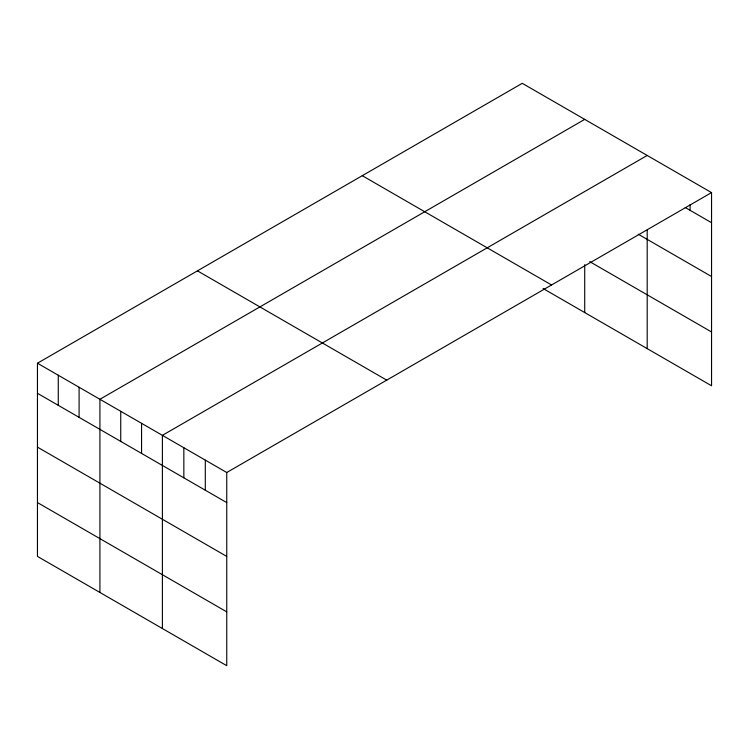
<?xml version="1.0" encoding="UTF-8"?>
<svg xmlns="http://www.w3.org/2000/svg" width="749" height="749" viewBox="0 0 749 749"><rect width="100%" height="100%" fill="white"/><g stroke="black" fill="none" stroke-linecap="round" stroke-linejoin="round"><path stroke-width="1.12" d="M711.55 192.605L226.75 472.507L226.75 665.683L37.45 556.395L37.45 363.218L522.25 83.317L711.55 192.605L711.55 385.782L543.072 288.515M584.716 119.381L99.917 399.283L99.917 592.459M647.192 155.455L162.393 435.347L162.393 628.523M685.223 207.501L711.55 222.706M638.26 234.212L711.55 276.521M589.678 261.607L711.55 331.966M362.263 175.687L551.564 284.976M197.436 270.848L386.737 380.136M37.45 363.218L226.75 472.507M37.45 393.309L226.75 502.598M37.45 447.125L226.75 556.413M37.45 502.57L226.75 611.867M690.101 204.533L690.101 210.319M647.192 229.999L647.192 348.622M584.716 264.594L584.716 312.558M205.301 460.12L205.301 490.211M183.842 447.733L183.842 477.825M141.561 423.325L141.561 453.417M120.739 411.304L120.739 441.395M79.094 387.261L79.094 417.352M58.272 375.24L58.272 405.331"/></g></svg>
